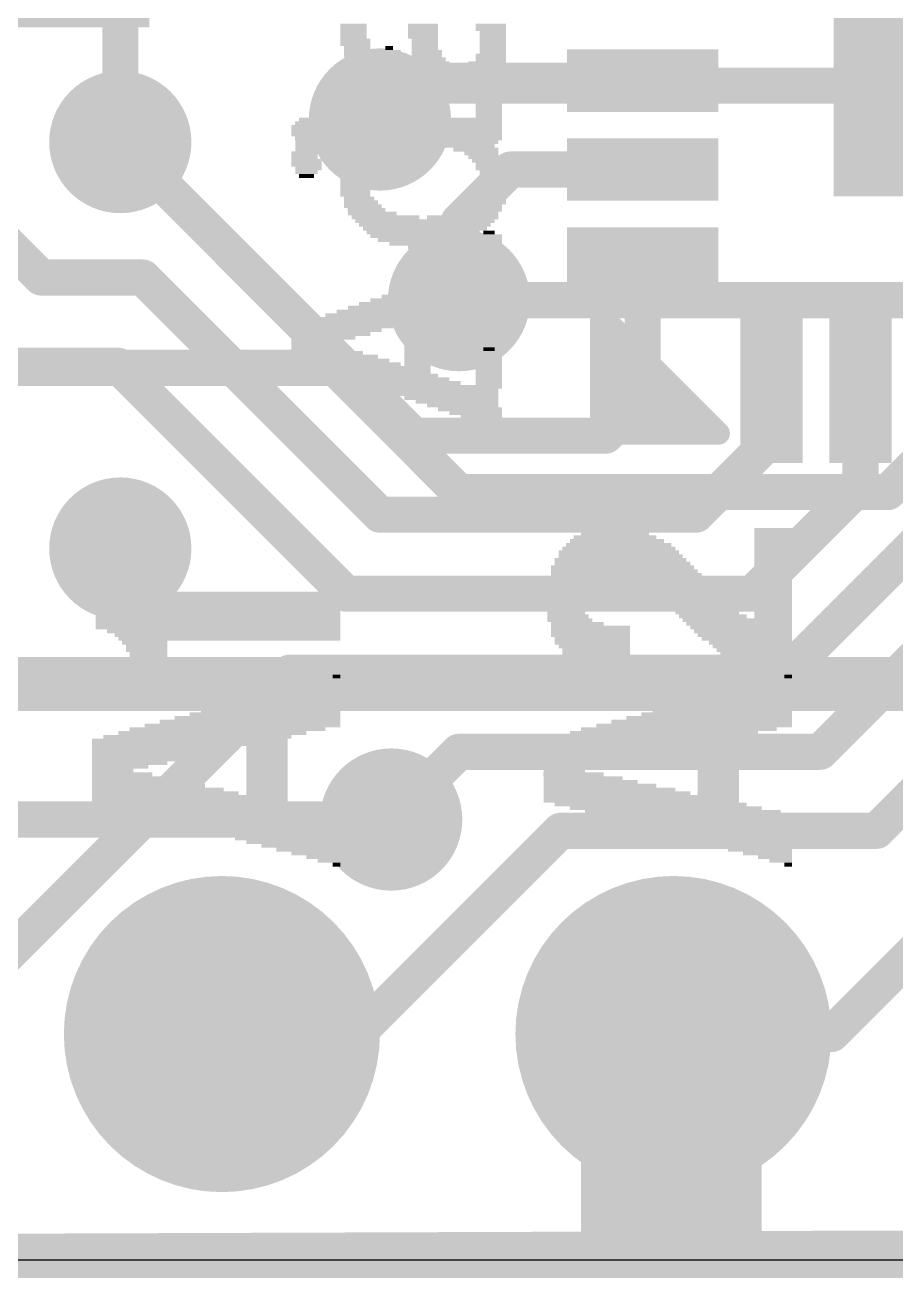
# Model space of a CAD drawing. Extents: x -0.1 to 35.7, y -0.1 to 17.9.
# Drawn here: x 12.86 to 17.76, y -0.1 to 6.94 of the extents above; entities that cross this region are included whole.
import ezdxf

# ---------------------------------------------------------------- set-up
doc = ezdxf.new("R2010")
doc.units = 0
for name, color, linetype in [('1', 12, 'CONTINUOUS'), ('16', 132, 'CONTINUOUS'), ('17', 110, 'CONTINUOUS'), ('18', 110, 'CONTINUOUS'), ('20', 53, 'CONTINUOUS'), ('200', 40, 'CONTINUOUS'), ('21', 40, 'CONTINUOUS'), ('29', 253, 'CONTINUOUS')]:
    doc.layers.add(name, color=color, linetype=linetype)

# ---------------------------------------------------------------- blocks, each defined once
blk = doc.blocks.new('RECT')
blk.add_solid([(-0.5, -0.5), (0.5, -0.5), (-0.5, 0.5), (0.5, 0.5)])
blk = doc.blocks.new('ROUNDP')
at = {"const_width": 0.5}
blk.add_lwpolyline([(0, -0.25, 1), (0, 0.25, 1), (0, -0.25)], format="xyb", dxfattribs=at)
blk = doc.blocks.new('ROUNDV')
at = {"const_width": 0.5}
blk.add_lwpolyline([(0, -0.25, 1), (0, 0.25, 1), (0, -0.25)], format="xyb", dxfattribs=at)

msp = doc.modelspace()

# ---------------------------------------------------------------- linework, layer by layer
at = {"layer": '1', "const_width": 0.2032}
for points in [[(15.0775, 6.632), (14.859, 6.4135)], [(16.337, 6.632), (15.0775, 6.632)], [(15.0495, 4.6355), (13.3985, 6.2865)], [(15.5935, 6.132), (15.3035, 5.842)], [(16.337, 6.132), (15.5935, 6.132)], [(15.3035, 5.842), (15.3035, 5.3975)], [(12.954, 5.5245), (12.7, 5.7785)], [(16.337, 4.8435), (16.337, 5.632)], [(13.5255, 5.5245), (12.954, 5.5245)], [(14.859, 4.191), (13.5255, 5.5245)], [(13.3865, 5.0285), (12.38, 5.0285)], [(14.6685, 3.7465), (13.3865, 5.0285)], [(17.062, 4.907), (17.062, 4.616)], [(17.562, 4.907), (17.562, 4.354)], [(16.129, 4.6355), (16.337, 4.8435)], [(16.129, 4.6355), (15.0495, 4.6355)], [(17.062, 4.616), (16.637, 4.191)], [(17.562, 4.354), (16.9545, 3.7465)], [(18.062, 4.219), (17.145, 3.302)], [(16.637, 4.191), (14.859, 4.191)], [(18.562, 4.084), (17.3355, 2.8575)], [(16.9545, 3.7465), (14.6685, 3.7465)], [(14.351, 3.302), (12.319, 1.27)], [(17.145, 3.302), (14.351, 3.302)], [(17.653, 2.413), (18.3515, 3.1115)], [(15.3035, 2.8575), (14.9225, 2.4765)], [(17.3355, 2.8575), (15.3035, 2.8575)], [(17.399, 1.27), (18.6055, 2.4765)], [(15.875, 2.413), (14.732, 1.27)], [(17.653, 2.413), (15.875, 2.413)], [(14.732, 1.27), (13.97, 1.27)], [(17.399, 1.27), (16.51, 1.27)], [(0, 0), (35.56, 0)]]:
    msp.add_lwpolyline(points, dxfattribs=at)
at = {"layer": '1', "const_width": 0.1016}
for points in [[(15.0775, 6.6828, 1), (15.0775, 6.5812)], [(15.1134, 6.5961, 1), (15.0416, 6.6679)], [(16.337, 6.5812, 1), (16.337, 6.6828)], [(14.8231, 6.4494, 1), (14.8949, 6.3776)], [(13.4344, 6.3224, 1), (13.3626, 6.2506)], [(15.5935, 6.1828, 1), (15.5935, 6.0812)], [(15.6294, 6.0961, 1), (15.5576, 6.1679)], [(16.337, 6.0812, 1), (16.337, 6.1828)], [(15.3543, 5.842, 1), (15.2527, 5.842)], [(15.2676, 5.8779, 1), (15.3394, 5.8061)], [(16.3878, 5.632, 1), (16.2862, 5.632)], [(12.954, 5.5753, 1), (12.954, 5.4737)], [(12.9181, 5.4886, 1), (12.9899, 5.5604)], [(13.5614, 5.5604, 1), (13.4896, 5.4886)], [(13.5255, 5.4737, 1), (13.5255, 5.5753)], [(15.2527, 5.3975, 1), (15.3543, 5.3975)], [(13.4224, 5.0644, 1), (13.3506, 4.9926)], [(13.3865, 4.9777, 1), (13.3865, 5.0793)], [(17.1128, 4.907, 1), (17.0112, 4.907)], [(17.6128, 4.907, 1), (17.5112, 4.907)], [(16.3729, 4.8076, 1), (16.3011, 4.8794)], [(16.2862, 4.8435, 1), (16.3878, 4.8435)], [(15.0495, 4.6863, 1), (15.0495, 4.5847)], [(15.0136, 4.5996, 1), (15.0854, 4.6714)], [(16.0931, 4.6714, 1), (16.1649, 4.5996)], [(16.129, 4.5847, 1), (16.129, 4.6863)], [(17.0112, 4.616, 1), (17.1128, 4.616)], [(17.0979, 4.5801, 1), (17.0261, 4.6519)], [(17.5979, 4.3181, 1), (17.5261, 4.3899)], [(17.5112, 4.354, 1), (17.6128, 4.354)], [(14.859, 4.2418, 1), (14.859, 4.1402)], [(14.8231, 4.1551, 1), (14.8949, 4.2269)], [(16.6011, 4.2269, 1), (16.6729, 4.1551)], [(16.637, 4.1402, 1), (16.637, 4.2418)], [(14.6685, 3.7973, 1), (14.6685, 3.6957)], [(14.6326, 3.7106, 1), (14.7044, 3.7824)], [(16.9186, 3.7824, 1), (16.9904, 3.7106)], [(16.9545, 3.6957, 1), (16.9545, 3.7973)], [(14.351, 3.3528, 1), (14.351, 3.2512)], [(14.3869, 3.2661, 1), (14.3151, 3.3379)], [(17.1091, 3.3379, 1), (17.1809, 3.2661)], [(17.145, 3.2512, 1), (17.145, 3.3528)], [(15.3035, 2.9083, 1), (15.3035, 2.8067)], [(15.3394, 2.8216, 1), (15.2676, 2.8934)], [(17.2996, 2.8934, 1), (17.3714, 2.8216)], [(17.3355, 2.8067, 1), (17.3355, 2.9083)], [(14.8866, 2.5124, 1), (14.9584, 2.4406)], [(15.875, 2.4638, 1), (15.875, 2.3622)], [(15.9109, 2.3771, 1), (15.8391, 2.4489)], [(17.6171, 2.4489, 1), (17.6889, 2.3771)], [(17.653, 2.3622, 1), (17.653, 2.4638)], [(13.97, 1.3208, 1), (13.97, 1.2192)], [(14.6961, 1.3059, 1), (14.7679, 1.2341)], [(14.732, 1.2192, 1), (14.732, 1.3208)], [(16.51, 1.3208, 1), (16.51, 1.2192)], [(17.3631, 1.3059, 1), (17.4349, 1.2341)], [(17.399, 1.2192, 1), (17.399, 1.3208)]]:
    msp.add_lwpolyline(points, format="xyb", dxfattribs=at)
at = {"layer": '16'}
for points, const_width in [([(13.3985, 6.2865), (13.3985, 8.509)], 0.2032), ([(15.0495, 6.604), (14.859, 6.4135)], 0.2032), ([(15.0495, 6.604), (19.558, 6.604)], 0.2032), ([(19.939, 5.3975), (15.3035, 5.3975)], 0.2032), ([(14.605, 5.0165), (12.446, 5.0165)], 0.2032), ([(15.3035, 4.318), (14.605, 5.0165)], 0.2032), ([(18.288, 4.8895), (17.7165, 4.318)], 0.2032), ([(17.7165, 4.318), (15.3035, 4.318)], 0.2032), ([(18.669, 3.2385), (11.557, 3.2385)], 0.3048), ([(12.446, 2.4765), (14.9225, 2.4765)], 0.2032), ([(35.56, 0.127), (0, 0)], 0.2032)]:
    msp.add_lwpolyline(points, dxfattribs=dict(at, const_width=const_width))
at = {"layer": '16', "const_width": 0.1016}
for points in [[(15.0495, 6.6548, 1), (15.0495, 6.5532)], [(15.0854, 6.5681, 1), (15.0136, 6.6399)], [(14.8231, 6.4494, 1), (14.8949, 6.3776)], [(13.3477, 6.2865, 1), (13.4493, 6.2865)], [(15.3035, 5.4483, 1), (15.3035, 5.3467)], [(14.6409, 5.0524, 1), (14.5691, 4.9806)], [(14.605, 4.9657, 1), (14.605, 5.0673)], [(15.3035, 4.3688, 1), (15.3035, 4.2672)], [(15.2676, 4.2821, 1), (15.3394, 4.3539)], [(17.6806, 4.3539, 1), (17.7524, 4.2821)], [(17.7165, 4.2672, 1), (17.7165, 4.3688)], [(14.9225, 2.4257, 1), (14.9225, 2.5273)]]:
    msp.add_lwpolyline(points, format="xyb", dxfattribs=at)
at = {"layer": '20'}
msp.add_line((1.27, 0), (34.29, 0), dxfattribs=at)
at = {"layer": '21', "const_width": 0.0635}
for points in [[(16.1261, 5.3311, 1), (16.0811, 5.2861)], [(16.1353, 5.3086, 1), (16.0719, 5.3086)], [(16.1036, 5.2387, 1), (16.1036, 5.1753)], [(16.2052, 5.1753, 1), (16.2052, 5.2387)], [(16.1036, 5.1117, 1), (16.1036, 5.0483)], [(16.3322, 5.0483, 1), (16.3322, 5.1117)], [(16.1036, 4.9848, 1), (16.1036, 4.9213)], [(16.4592, 4.9213, 1), (16.4592, 4.9848)], [(16.1036, 4.8578, 1), (16.1036, 4.7943)], [(16.5862, 4.7943, 1), (16.5862, 4.8578)], [(16.1036, 4.7307, 1), (16.1036, 4.6673)], [(16.7132, 4.6673, 1), (16.7132, 4.7307)], [(16.1036, 4.6799, 1), (16.1036, 4.6165)], [(16.0719, 4.6482, 1), (16.1353, 4.6482)], [(16.7415, 4.6257, 1), (16.7865, 4.6707)], [(16.764, 4.6165, 1), (16.764, 4.6799)]]:
    msp.add_lwpolyline(points, format="xyb", dxfattribs=at)
at = {"layer": '21', "const_width": 0.127}
for points in [[(16.764, 4.6482), (16.1036, 5.3086)], [(16.1036, 5.3086), (16.1036, 4.6482)], [(16.1036, 5.207), (16.2052, 5.207)], [(16.1036, 5.08), (16.3322, 5.08)], [(16.1036, 4.953), (16.4592, 4.953)], [(16.1036, 4.826), (16.5862, 4.826)], [(16.1036, 4.699), (16.7132, 4.699)], [(16.1036, 4.6482), (16.764, 4.6482)]]:
    msp.add_lwpolyline(points, dxfattribs=at)

# ---------------------------------------------------------------- block references
at = {"layer": '1'}
for p, xscale, yscale in [((19.812, 8.382), 4.7, 4.7), ((16.337, 6.632), 0.75, 0.25), ((16.337, 6.132), 0.75, 0.25), ((16.337, 5.632), 0.75, 0.25)]:
    msp.add_blockref('RECT', p, dxfattribs=dict(at, xscale=xscale, yscale=yscale))
at = {"layer": '1', "xscale": 0.75, "yscale": 0.25, "rotation": 90}
for p in [(17.062, 4.907), (17.562, 4.907)]:
    msp.add_blockref('RECT', p, dxfattribs=at)
at = {"layer": '17', "xscale": 1.6764, "yscale": 1.6764, "rotation": 270}
for p in [(13.97, 1.27), (13.97, 1.27), (16.51, 1.27), (16.51, 1.27)]:
    msp.add_blockref('ROUNDP', p, dxfattribs=at)
at = {"layer": '18', "xscale": 0.8001, "yscale": 0.8001}
for p in [(14.859, 6.4135), (14.859, 6.4135), (13.3985, 6.2865), (13.3985, 6.2865), (15.3035, 5.3975), (15.3035, 5.3975), (13.3985, 4.0005), (13.3985, 4.0005), (14.9225, 2.4765), (14.9225, 2.4765)]:
    msp.add_blockref('ROUNDV', p, dxfattribs=at)
at = {"layer": '200', "yscale": 0.0212}
for p, xscale in [((14.7102, 6.9424), 0.1482), ((14.7102, 6.9212), 0.1482), ((14.7102, 6.9001), 0.1482), ((15.1018, 6.9424), 0.1693), ((15.1018, 6.9212), 0.1693), ((15.1018, 6.9001), 0.1693), ((15.4828, 6.9424), 0.1693), ((15.4828, 6.9212), 0.1693), ((15.4934, 6.9001), 0.1482), ((14.7102, 6.8789), 0.1482), ((14.7208, 6.8577), 0.1693), ((14.7208, 6.8366), 0.1693), ((15.1018, 6.8789), 0.1693), ((15.1124, 6.8577), 0.1482), ((15.1124, 6.8366), 0.1482), ((15.4934, 6.8789), 0.1482), ((15.4934, 6.8577), 0.1482), ((15.4934, 6.8366), 0.1482), ((14.7314, 6.8154), 0.1482), ((14.742, 6.7942), 0.1693), ((14.8267, 6.7731), 0.3387), ((14.9113, 6.7942), 0.127), ((14.9113, 6.8154), 0.0423), ((15.1124, 6.8154), 0.1482), ((15.123, 6.7942), 0.1693), ((15.123, 6.7731), 0.1693), ((15.4828, 6.7731), 0.1693), ((15.4934, 6.8154), 0.1482), ((15.4934, 6.7942), 0.1482), ((14.8478, 6.7519), 0.3387), ((14.8478, 6.7307), 0.3387), ((14.8584, 6.7096), 0.3175), ((14.869, 6.6884), 0.2963), ((15.1336, 6.7519), 0.1905), ((15.1547, 6.7307), 0.1905), ((15.3029, 6.7096), 0.4868), ((15.3029, 6.6884), 0.4868), ((15.4616, 6.7307), 0.2117), ((15.4828, 6.7519), 0.1693), ((14.869, 6.6672), 0.2963), ((14.869, 6.6461), 0.254), ((14.8796, 6.6249), 0.1905), ((15.3029, 6.6672), 0.4445), ((15.3135, 6.6461), 0.4233), ((15.3135, 6.6249), 0.381), ((14.8796, 6.6037), 0.1058), ((15.3135, 6.6037), 0.3387), ((15.3346, 6.5826), 0.3387), ((15.3664, 6.5614), 0.3175), ((15.4722, 6.5402), 0.1482), ((15.4722, 6.5191), 0.1482), ((15.4722, 6.4979), 0.1482), ((15.4722, 6.4767), 0.1482), ((14.9748, 6.4132), 1.143), ((15.4722, 6.4556), 0.1482), ((15.4722, 6.4344), 0.1482), ((14.9537, 6.3709), 1.1853), ((14.9537, 6.3497), 1.1853), ((14.9642, 6.3921), 1.1641), ((14.9537, 6.3286), 1.1853), ((14.9642, 6.3074), 1.1641), ((14.9537, 6.2862), 1.143), ((14.9431, 6.2651), 1.1218), ((14.4351, 6.2228), 0.1482), ((14.4351, 6.2016), 0.1482), ((14.4563, 6.2439), 0.1482), ((14.7737, 6.2016), 0.1905), ((14.8267, 6.2439), 0.254), ((14.7949, 6.2228), 0.1905), ((15.3981, 6.2439), 0.254), ((15.4299, 6.2228), 0.1905), ((15.4511, 6.2016), 0.1905), ((14.4457, 6.1804), 0.1693), ((14.4457, 6.1593), 0.1693), ((14.4563, 6.1381), 0.1482), ((14.7526, 6.1804), 0.1905), ((14.7314, 6.1381), 0.1482), ((14.742, 6.1593), 0.1693), ((15.4616, 6.1804), 0.1693), ((15.4828, 6.1593), 0.1693), ((15.4828, 6.1381), 0.1693), ((14.4457, 6.1169), 0.127), ((14.4457, 6.0958), 0.0847), ((14.7208, 6.1169), 0.1693), ((14.7208, 6.0958), 0.1693), ((14.7208, 6.0746), 0.1693), ((14.7208, 6.0534), 0.1693), ((15.4934, 6.1169), 0.1482), ((15.4934, 6.0958), 0.1482), ((15.4934, 6.0746), 0.1482), ((15.4934, 6.0534), 0.1482), ((14.7208, 6.0323), 0.1693), ((14.7208, 6.0111), 0.1693), ((14.7208, 5.9899), 0.1693), ((15.4828, 5.9899), 0.1693), ((15.4934, 6.0323), 0.1482), ((15.4934, 6.0111), 0.1482), ((14.7526, 5.9476), 0.1905), ((14.7632, 5.9264), 0.2117), ((14.742, 5.9688), 0.1693), ((15.4511, 5.9264), 0.1905), ((15.4722, 5.9476), 0.1905), ((15.4828, 5.9688), 0.1693), ((14.7843, 5.9053), 0.2117), ((14.8161, 5.8841), 0.2752), ((14.8902, 5.8629), 0.381), ((15.1124, 5.8418), 0.7831), ((15.3241, 5.8629), 0.4022), ((15.3981, 5.8841), 0.254), ((15.4299, 5.9053), 0.2328), ((15.1124, 5.8206), 0.7408), ((15.1124, 5.7994), 0.6985), ((15.1018, 5.7783), 0.635), ((15.4722, 5.7783), 0.0635), ((15.1759, 5.7571), 0.7408), ((15.1018, 5.7359), 0.508), ((15.1018, 5.7148), 0.381), ((15.4722, 5.7359), 0.1482), ((15.4722, 5.7148), 0.1482), ((15.1124, 5.6936), 0.1905), ((15.4722, 5.6936), 0.1482), ((15.4722, 5.6724), 0.1482), ((15.4722, 5.6513), 0.1482), ((15.4722, 5.6301), 0.1482), ((15.4299, 5.5666), 0.2328), ((15.4511, 5.5878), 0.1905), ((15.4722, 5.6089), 0.1482), ((15.3346, 5.5031), 0.4233), ((15.3664, 5.5243), 0.3598), ((15.3981, 5.5454), 0.2963), ((15.2076, 5.4184), 0.6773), ((15.2394, 5.4396), 0.6138), ((15.2711, 5.4608), 0.5503), ((15.3029, 5.4819), 0.4868), ((14.9748, 5.355), 0.5926), ((15.0383, 5.3761), 0.5926), ((15.1759, 5.3973), 0.7408), ((15.4722, 5.3761), 0.1482), ((15.4722, 5.355), 0.1482), ((14.8161, 5.2915), 0.6561), ((14.8584, 5.3126), 0.6138), ((14.9113, 5.3338), 0.5926), ((15.4722, 5.3338), 0.1482), ((15.4722, 5.3126), 0.1482), ((15.4722, 5.2915), 0.1482), ((14.5833, 5.2068), 0.4445), ((14.6256, 5.228), 0.4868), ((14.6679, 5.2491), 0.5291), ((14.7843, 5.2703), 0.7196), ((15.0701, 5.2491), 0.1482), ((15.0701, 5.228), 0.1482), ((15.0701, 5.2068), 0.1482), ((15.4722, 5.2703), 0.1482), ((15.4722, 5.2491), 0.1482), ((15.4722, 5.228), 0.1482), ((15.4722, 5.2068), 0.1058), ((14.5409, 5.1856), 0.3598), ((14.4986, 5.1433), 0.2752), ((14.5092, 5.1645), 0.2963), ((15.0701, 5.1856), 0.1482), ((15.0701, 5.1645), 0.1482), ((15.0701, 5.1433), 0.1482), ((14.5303, 5.1221), 0.3387), ((14.5621, 5.101), 0.4022), ((14.615, 5.0798), 0.4657), ((15.0701, 5.1221), 0.1482), ((15.0701, 5.101), 0.1482), ((15.0701, 5.0798), 0.1482), ((15.4722, 5.0798), 0.1482), ((15.4722, 5.101), 0.1058), ((15.4722, 5.1221), 0.0635), ((14.6573, 5.0586), 0.508), ((14.7102, 5.0375), 0.5291), ((14.8267, 5.0163), 0.635), ((14.8584, 4.9951), 0.5715), ((15.0701, 5.0586), 0.1482), ((15.0701, 5.0375), 0.1482), ((15.4722, 5.0586), 0.1482), ((15.4722, 5.0375), 0.1482), ((15.4722, 5.0163), 0.1482), ((15.4722, 4.9951), 0.1482), ((14.9113, 4.974), 0.5503), ((14.9748, 4.9528), 0.5503), ((15.0383, 4.9316), 0.5503), ((15.4722, 4.974), 0.1482), ((15.4722, 4.9528), 0.1482), ((15.4722, 4.9316), 0.1482), ((15.1865, 4.9105), 0.7196), ((15.1971, 4.8893), 0.6561), ((15.2288, 4.8681), 0.5926), ((15.2606, 4.847), 0.5291), ((15.2923, 4.8258), 0.4656), ((15.3241, 4.8046), 0.4022), ((15.3664, 4.7835), 0.3598), ((15.3981, 4.7623), 0.2963), ((15.4299, 4.7411), 0.2328), ((15.4616, 4.72), 0.1693), ((15.4722, 4.6988), 0.1482), ((15.4722, 4.6776), 0.1482), ((15.4722, 4.6565), 0.1482), ((15.4722, 4.6353), 0.1482), ((15.4722, 4.6141), 0.1482), ((15.4722, 4.593), 0.1482), ((15.4722, 4.5718), 0.1058), ((16.1813, 4.085), 0.381), ((16.1813, 4.1062), 0.2117), ((17.0702, 4.1062), 0.2117), ((17.0702, 4.085), 0.2117), ((16.2024, 4.0215), 0.5926), ((16.1919, 4.0427), 0.5291), ((16.1813, 4.0638), 0.4656), ((17.0702, 4.0638), 0.2117), ((17.0702, 4.0427), 0.2117), ((17.0702, 4.0215), 0.2117), ((16.213, 3.9368), 0.7408), ((16.2024, 3.9792), 0.6773), ((16.213, 3.958), 0.6985), ((16.2024, 4.0003), 0.635), ((17.0702, 4.0003), 0.2117), ((17.0702, 3.9792), 0.2117), ((17.0702, 3.958), 0.2117), ((17.0702, 3.9368), 0.2117), ((16.2236, 3.8945), 0.8043), ((16.2342, 3.8733), 0.8255), ((16.2236, 3.9157), 0.762), ((17.0702, 3.9157), 0.2117), ((17.0702, 3.8945), 0.2117), ((17.0702, 3.8733), 0.2117), ((15.9379, 3.831), 0.2752), ((15.9167, 3.8098), 0.2328), ((16.2448, 3.8522), 0.8466), ((16.4882, 3.831), 0.4022), ((16.5305, 3.8098), 0.3598), ((17.0702, 3.8522), 0.2117), ((17.0702, 3.831), 0.2117), ((17.0702, 3.8098), 0.2117), ((13.9483, 3.7464), 1.3758), ((13.9483, 3.7252), 1.3758), ((15.9061, 3.7887), 0.2117), ((15.8955, 3.7675), 0.1905), ((15.8955, 3.7464), 0.1905), ((15.8955, 3.7252), 0.1905), ((16.5517, 3.7887), 0.3598), ((16.5728, 3.7675), 0.3175), ((16.594, 3.7464), 0.3175), ((16.6152, 3.7252), 0.3175), ((17.0702, 3.7887), 0.2117), ((17.0702, 3.7675), 0.2117), ((17.0702, 3.7464), 0.2117), ((17.0702, 3.7252), 0.2117), ((13.9483, 3.704), 1.3758), ((13.9483, 3.6829), 1.3758), ((13.9483, 3.6617), 1.3758), ((15.8955, 3.704), 0.1905), ((15.8955, 3.6829), 0.1905), ((15.8955, 3.6617), 0.1905), ((16.6363, 3.704), 0.3175), ((16.6575, 3.6829), 0.3175), ((16.6893, 3.6617), 0.3387), ((17.0702, 3.704), 0.2117), ((17.0702, 3.6829), 0.2117), ((17.0702, 3.6617), 0.2117), ((13.9483, 3.6405), 1.3758), ((13.9483, 3.6194), 1.3758), ((13.9483, 3.5982), 1.3758), ((15.9061, 3.6405), 0.2117), ((15.9167, 3.6194), 0.2328), ((15.9273, 3.5982), 0.254), ((16.6998, 3.6405), 0.3598), ((16.7316, 3.6194), 0.381), ((16.8692, 3.5982), 0.6138), ((17.0702, 3.6405), 0.2117), ((17.0702, 3.6194), 0.2117), ((13.9483, 3.577), 1.3758), ((13.9483, 3.5559), 1.3758), ((13.98, 3.5347), 1.3123), ((14.0012, 3.5135), 1.2699), ((15.9696, 3.577), 0.2963), ((16.0437, 3.5559), 0.4445), ((16.0437, 3.5347), 0.4445), ((16.0437, 3.5135), 0.4445), ((16.8797, 3.577), 0.5926), ((16.8903, 3.5559), 0.5715), ((16.9009, 3.5347), 0.5503), ((16.9115, 3.5135), 0.5292), ((14.0118, 3.4924), 1.2488), ((13.5355, 3.4712), 0.254), ((13.5461, 3.45), 0.2328), ((16.0543, 3.4924), 0.4233), ((16.0543, 3.4712), 0.4233), ((16.0649, 3.45), 0.4022), ((16.9221, 3.4924), 0.508), ((16.9432, 3.4712), 0.4657), ((16.9538, 3.45), 0.4445), ((13.5461, 3.4289), 0.2328), ((13.5567, 3.4077), 0.2117), ((13.5567, 3.3865), 0.2117), ((16.0754, 3.4289), 0.381), ((16.0754, 3.4077), 0.381), ((16.086, 3.3865), 0.3598), ((16.9644, 3.4289), 0.4233), ((16.975, 3.4077), 0.4022), ((16.9962, 3.3865), 0.3598), ((13.5567, 3.3654), 0.2117), ((13.5673, 3.3442), 0.1905), ((13.5673, 3.323), 0.1905), ((13.5673, 3.3019), 0.1905), ((16.1072, 3.3654), 0.3175), ((16.1178, 3.3442), 0.2963), ((16.1389, 3.323), 0.254), ((16.1813, 3.3019), 0.1693), ((17.0173, 3.3654), 0.3175), ((17.0385, 3.3442), 0.2752), ((17.0702, 3.323), 0.2117), ((17.1126, 3.3019), 0.127), ((13.5673, 3.2807), 0.1905), ((13.5673, 3.2595), 0.1905), ((13.5673, 3.2384), 0.1905), ((14.5303, 3.2384), 0.2117), ((14.5727, 3.2595), 0.127), ((14.615, 3.2807), 0.0423), ((17.0702, 3.2384), 0.2117), ((17.1126, 3.2595), 0.127), ((17.1549, 3.2807), 0.0423), ((13.5673, 3.2172), 0.1905), ((14.4139, 3.1749), 0.4445), ((14.4457, 3.196), 0.381), ((14.488, 3.2172), 0.2963), ((16.9538, 3.1749), 0.4445), ((16.9856, 3.196), 0.381), ((17.0279, 3.2172), 0.2963), ((14.2446, 3.0902), 0.7831), ((14.2869, 3.1114), 0.6985), ((14.3293, 3.1325), 0.6138), ((14.3716, 3.1537), 0.5291), ((16.7845, 3.0902), 0.7831), ((16.8268, 3.1114), 0.6985), ((16.8692, 3.1325), 0.6138), ((16.9115, 3.1537), 0.5292), ((14.1282, 3.0267), 1.016), ((14.1705, 3.0479), 0.9313), ((14.2128, 3.069), 0.8466), ((16.6681, 3.0267), 1.016), ((16.7104, 3.0479), 0.9313), ((16.7527, 3.069), 0.8466), ((13.9165, 2.9632), 1.0583), ((14.0012, 2.9844), 1.1006), ((14.0859, 3.0055), 1.1006), ((16.4564, 2.9632), 1.0583), ((16.5411, 2.9844), 1.1006), ((16.6258, 3.0055), 1.1006), ((13.7895, 2.9209), 1.1006), ((13.7895, 2.8997), 1.1006), ((13.652, 2.8786), 0.8255), ((13.8319, 2.942), 1.0583), ((14.2234, 2.8786), 0.2328), ((16.3294, 2.9209), 1.1006), ((16.3294, 2.8997), 1.1006), ((16.1919, 2.8786), 0.8255), ((16.3718, 2.942), 1.0583), ((16.7633, 2.8786), 0.2328), ((13.599, 2.8574), 0.7196), ((13.5461, 2.8362), 0.6138), ((13.5038, 2.8151), 0.5291), ((14.2234, 2.8574), 0.2328), ((14.2234, 2.8362), 0.2328), ((14.2234, 2.8151), 0.2328), ((16.1389, 2.8574), 0.7196), ((16.086, 2.8362), 0.6138), ((16.0437, 2.8151), 0.5291), ((16.7633, 2.8574), 0.2328), ((16.7633, 2.8362), 0.2328), ((16.7633, 2.8151), 0.2328), ((13.3556, 2.7516), 0.2328), ((13.4509, 2.7939), 0.4233), ((13.398, 2.7727), 0.3175), ((14.2234, 2.7939), 0.2328), ((14.2234, 2.7727), 0.2328), ((14.2234, 2.7516), 0.2328), ((15.9908, 2.7939), 0.4233), ((15.8955, 2.7516), 0.2328), ((15.9379, 2.7727), 0.3175), ((16.7633, 2.7939), 0.2328), ((16.7633, 2.7727), 0.2328), ((16.7633, 2.7516), 0.2328), ((13.4085, 2.7304), 0.3387), ((13.4615, 2.7092), 0.4445), ((13.5038, 2.6881), 0.5291), ((14.2234, 2.7304), 0.2328), ((14.2234, 2.7092), 0.2328), ((14.2234, 2.6881), 0.2328), ((15.9484, 2.7304), 0.3387), ((16.0014, 2.7092), 0.4445), ((16.0437, 2.6881), 0.5291), ((16.7633, 2.7304), 0.2328), ((16.7633, 2.7092), 0.2328), ((16.7633, 2.6881), 0.2328), ((13.5567, 2.6669), 0.635), ((13.6096, 2.6457), 0.7408), ((13.652, 2.6246), 0.8255), ((13.7895, 2.6034), 1.1006), ((14.2234, 2.6669), 0.2328), ((14.2234, 2.6457), 0.2328), ((14.2234, 2.6246), 0.2328), ((16.0966, 2.6669), 0.635), ((16.1495, 2.6457), 0.7408), ((16.1919, 2.6246), 0.8255), ((16.3294, 2.6034), 1.1006), ((16.7633, 2.6669), 0.2328), ((16.7633, 2.6457), 0.2328), ((16.7633, 2.6246), 0.2328), ((13.7895, 2.5822), 1.1006), ((13.8424, 2.5611), 1.0795), ((13.9271, 2.5399), 1.0795), ((16.3294, 2.5822), 1.1006), ((16.3823, 2.5611), 1.0795), ((16.467, 2.5399), 1.0795), ((14.0224, 2.5187), 1.1006), ((14.0964, 2.4976), 1.0795), ((14.1388, 2.4764), 0.9948), ((16.5623, 2.5187), 1.1006), ((16.6363, 2.4976), 1.0795), ((16.6787, 2.4764), 0.9948), ((14.1705, 2.4552), 0.9313), ((14.2128, 2.4341), 0.8466), ((14.2552, 2.4129), 0.762), ((14.2975, 2.3917), 0.6773), ((16.7104, 2.4552), 0.9313), ((16.7527, 2.4341), 0.8466), ((16.7951, 2.4129), 0.762), ((16.8374, 2.3917), 0.6773), ((14.3398, 2.3706), 0.5926), ((14.3716, 2.3494), 0.5291), ((14.4139, 2.3282), 0.4445), ((16.8797, 2.3706), 0.5926), ((16.9115, 2.3494), 0.5292), ((16.9538, 2.3282), 0.4445), ((14.4563, 2.3071), 0.3598), ((14.4986, 2.2859), 0.2752), ((14.5409, 2.2647), 0.1905), ((16.9962, 2.3071), 0.3598), ((17.0385, 2.2859), 0.2752), ((17.0808, 2.2647), 0.1905), ((14.5727, 2.2436), 0.127), ((14.615, 2.2224), 0.0423), ((17.1126, 2.2436), 0.127), ((17.1549, 2.2224), 0.0423), ((16.4988, 0.8466), 1.016), ((16.4988, 0.8255), 1.016), ((16.4988, 0.8043), 1.016), ((16.4988, 0.7831), 1.016), ((16.4988, 0.762), 1.016), ((16.4988, 0.7408), 1.016), ((16.4988, 0.7196), 1.016), ((16.4988, 0.6985), 1.016), ((16.4988, 0.6773), 1.016), ((16.4988, 0.6561), 1.016), ((16.4988, 0.635), 1.016), ((16.4988, 0.6138), 1.016), ((16.4988, 0.5926), 1.016), ((16.4988, 0.5715), 1.016), ((16.4988, 0.5503), 1.016), ((16.4988, 0.5291), 1.016), ((16.4988, 0.508), 1.016), ((16.4988, 0.4868), 1.016), ((16.4988, 0.4656), 1.016), ((16.4988, 0.4445), 1.016), ((16.4988, 0.4233), 1.016), ((16.4988, 0.4022), 1.016), ((16.4988, 0.381), 1.016), ((16.4988, 0.3598), 1.016), ((16.4988, 0.3387), 1.016), ((16.4988, 0.3175), 1.016), ((16.4988, 0.2963), 1.016), ((16.4988, 0.2752), 1.016), ((16.4988, 0.254), 1.016), ((16.4988, 0.2328), 1.016), ((16.4988, 0.2117), 1.016), ((16.4988, 0.1905), 1.016), ((16.4988, 0.1693), 1.016), ((16.4988, 0.1482), 1.016), ((16.4988, 0.127), 1.016), ((16.4988, 0.1058), 1.016), ((16.4988, 0.0847), 1.016), ((16.4988, 0.0635), 1.016), ((16.4988, 0.0423), 1.016), ((16.4988, 0.0212), 1.016), ((16.4988, 0), 1.016)]:
    msp.add_blockref('RECT', p, dxfattribs=dict(at, xscale=xscale))
at = {"layer": '29'}
for p, xscale, yscale in [((19.812, 8.382), 4.8016, 4.8016), ((16.337, 6.632), 0.8516, 0.3516), ((16.337, 6.132), 0.8516, 0.3516), ((16.337, 5.632), 0.8516, 0.3516)]:
    msp.add_blockref('RECT', p, dxfattribs=dict(at, xscale=xscale, yscale=yscale))
for name, p, xscale, yscale, rotation in [('RECT', (12.8915, 7.732), 1.3416, 1.6016, 180), ('RECT', (17.062, 4.907), 0.8516, 0.3516, 90), ('RECT', (17.562, 4.907), 0.8516, 0.3516, 90), ('ROUNDP', (13.97, 1.27), 1.778, 1.778, 270), ('ROUNDP', (16.51, 1.27), 1.778, 1.778, 270)]:
    msp.add_blockref(name, p, dxfattribs=dict(at, xscale=xscale, yscale=yscale, rotation=rotation))

doc.saveas('drawing.dxf')
